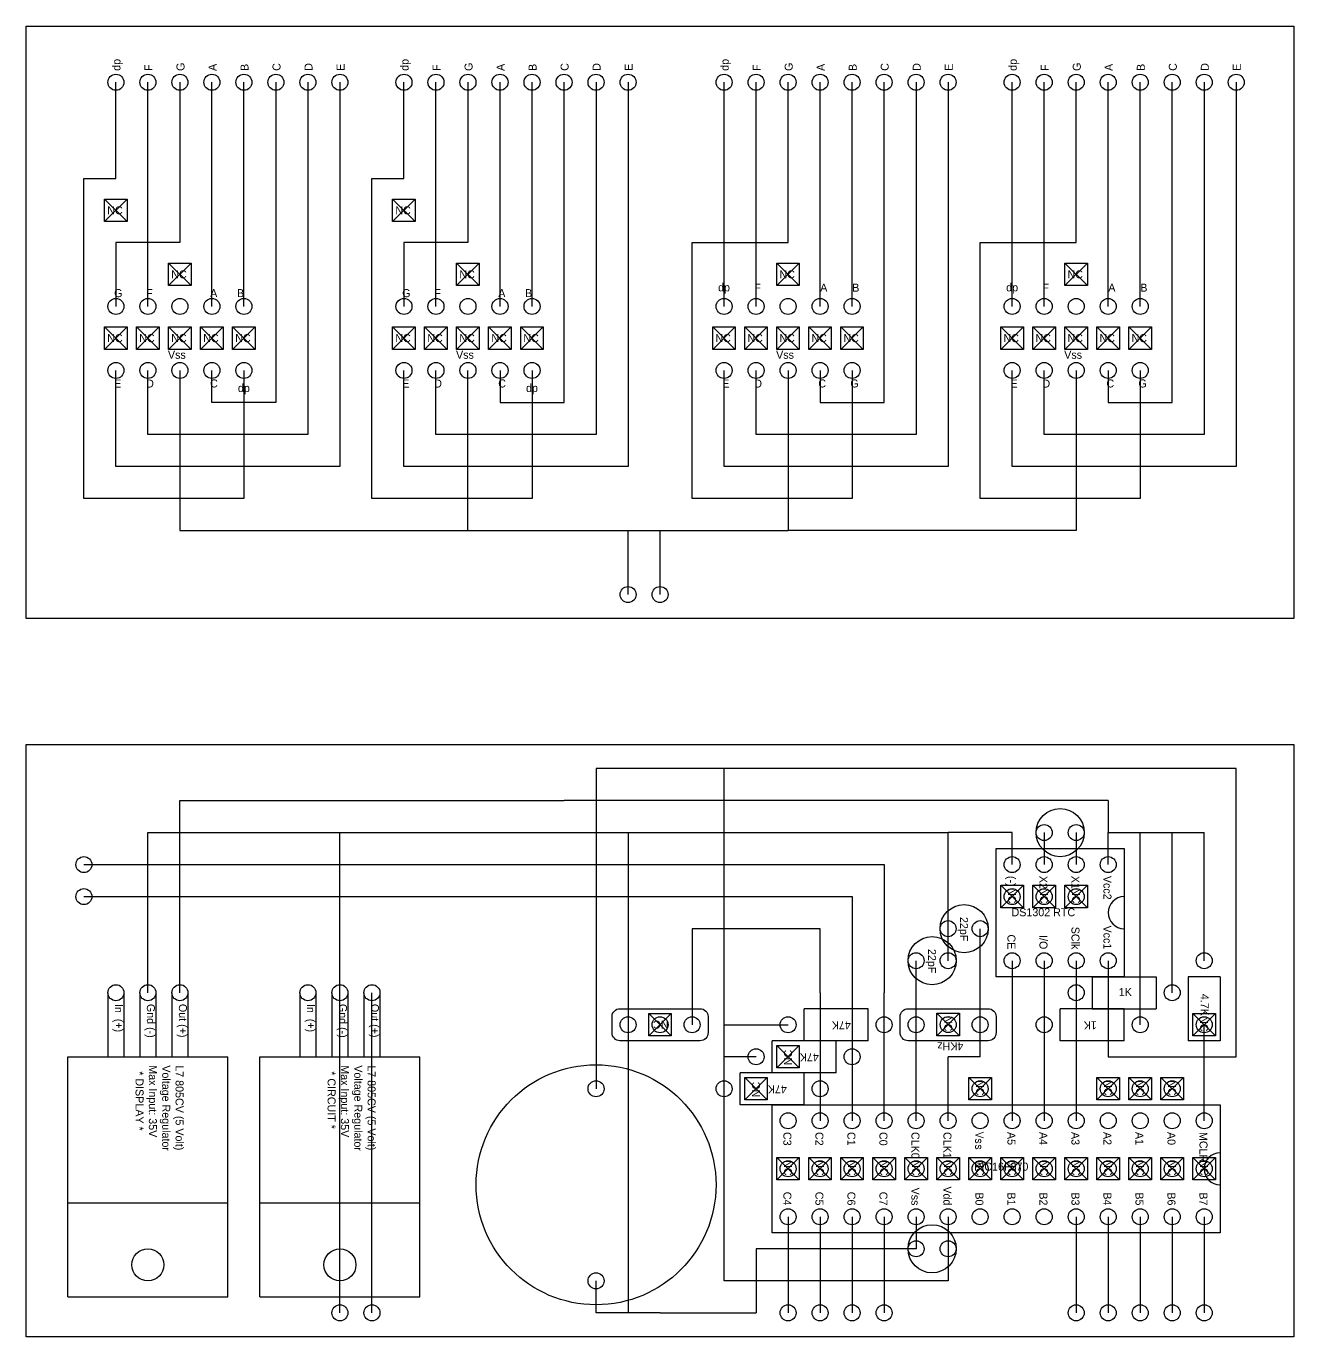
# Model space of a CAD drawing. Header units: millimetres. Extents: x 0 to 319, y 0 to 237.
# Drawn here: x 218.5 to 319.1, y 133.3 to 237.3 of the extents above; entities that cross this region are included whole.
import ezdxf

# ---------------------------------------------------------------- set-up
doc = ezdxf.new("R2010")
doc.units = ezdxf.units.MM
doc.layers.add('jump connection', color=170, linetype='Continuous')
doc.layers.add('VERO CONNECTION', color=252, linetype='Continuous')

msp = doc.modelspace()

# ---------------------------------------------------------------- linework, layer by layer
at = {"color": 3}
for points in [[(218.53, 231.11), (218.53, 237.33), (319.12, 237.33), (319.12, 190.34), (218.53, 190.34)], [(218.53, 174.12), (218.53, 180.34), (319.12, 180.34), (319.12, 133.35), (218.53, 133.35)]]:
    msp.add_lwpolyline(points, close=True, dxfattribs=at)
at = {"color": 4}
for points in [[(235.81, 210.02), (235.81, 199.86), (223.11, 199.86), (223.11, 225.26), (225.65, 225.26), (225.65, 232.88)], [(258.67, 210.02), (258.67, 199.86), (245.97, 199.86), (245.97, 225.26), (248.51, 225.26), (248.51, 232.88)], [(273.91, 215.1), (273.91, 232.88)], [(296.77, 215.1), (296.77, 232.88)], [(303.12, 161.92), (303.12, 159.38)], [(303.12, 161.92), (308.2, 161.92)], [(308.2, 161.92), (308.2, 159.38)], [(313.28, 161.92), (310.74, 161.92)], [(310.74, 161.92), (310.74, 156.84)], [(313.28, 161.92), (313.28, 156.84)], [(280.26, 156.84), (280.26, 159.38)], [(285.34, 159.38), (280.26, 159.38)], [(285.34, 156.84), (285.34, 159.38)], [(300.58, 156.84), (300.58, 159.38)], [(305.66, 159.38), (300.58, 159.38)], [(303.12, 159.38), (308.2, 159.38)], [(305.66, 156.84), (305.66, 159.38)], [(277.72, 154.3), (277.72, 156.84)], [(282.8, 156.84), (277.72, 156.84)], [(285.34, 156.84), (280.26, 156.84)], [(282.8, 154.3), (282.8, 156.84)], [(305.66, 156.84), (300.58, 156.84)], [(313.28, 156.84), (310.74, 156.84)], [(221.84, 155.57), (234.54, 155.57)], [(221.84, 136.52), (221.84, 155.57)], [(234.54, 136.52), (234.54, 155.57)], [(237.08, 155.57), (249.78, 155.57)], [(237.08, 136.52), (237.08, 155.57)], [(249.78, 136.52), (249.78, 155.57)], [(275.18, 151.76), (275.18, 154.3)], [(280.26, 154.3), (275.18, 154.3)], [(282.8, 154.3), (277.72, 154.3)], [(280.26, 151.76), (280.26, 154.3)], [(280.26, 151.76), (275.18, 151.76)], [(221.84, 143.99), (234.54, 143.99)], [(237.08, 143.99), (249.78, 143.99)], [(301.85, 142.87), (301.85, 135.25)], [(221.84, 136.52), (234.54, 136.52)], [(237.08, 136.52), (249.78, 136.52)]]:
    msp.add_lwpolyline(points, dxfattribs=at)
at = {"color": 32}
for points in [[(243.43, 232.88), (243.43, 202.4), (243.43, 202.4), (225.65, 202.4), (225.65, 202.4), (225.65, 210.02)], [(230.73, 232.88), (230.73, 220.18), (225.65, 220.18), (225.65, 215.1)], [(228.19, 215.1), (228.19, 215.1), (228.19, 215.1), (228.19, 232.88)], [(240.89, 232.88), (240.89, 232.88), (240.89, 232.88), (240.89, 204.94), (228.19, 204.94), (228.19, 210.02)], [(238.35, 232.88), (238.35, 207.48), (233.27, 207.48), (233.27, 210.02)], [(233.27, 215.1), (233.27, 232.88)], [(235.81, 215.1), (235.81, 215.1), (235.81, 215.1), (235.81, 232.88)], [(266.29, 232.88), (266.29, 202.4), (266.29, 202.4), (248.51, 202.4), (248.51, 202.4), (248.51, 210.02)], [(253.59, 232.88), (253.59, 220.18), (248.51, 220.18), (248.51, 215.1)], [(251.05, 215.1), (251.05, 215.1), (251.05, 215.1), (251.05, 232.88)], [(263.75, 232.88), (263.75, 232.88), (263.75, 232.88), (263.75, 204.94), (251.05, 204.94), (251.05, 210.02)], [(256.13, 215.1), (256.13, 232.88)], [(256.13, 210.02), (256.13, 207.48), (261.21, 207.48), (261.21, 232.88)], [(258.67, 215.1), (258.67, 215.1), (258.67, 215.1), (258.67, 232.88)], [(284.07, 210.02), (284.07, 199.86), (271.37, 199.86), (271.37, 220.18), (278.99, 220.18), (278.99, 232.88)], [(291.69, 232.88), (291.69, 232.88), (291.69, 232.88), (291.69, 202.4), (273.91, 202.4), (273.91, 210.02)], [(276.45, 215.1), (276.45, 215.1), (276.45, 215.1), (276.45, 232.88)], [(289.15, 232.88), (289.15, 232.88), (289.15, 232.88), (289.15, 204.94), (276.45, 204.94), (276.45, 210.02)], [(281.53, 215.1), (281.53, 232.88)], [(281.53, 210.02), (281.53, 207.48), (286.61, 207.48), (286.61, 232.88)], [(284.07, 215.1), (284.07, 215.1), (284.07, 215.1), (284.07, 232.88)], [(306.93, 210.02), (306.93, 199.86), (294.23, 199.86), (294.23, 220.18), (301.85, 220.18), (301.85, 232.88)], [(314.55, 232.88), (314.55, 232.88), (314.55, 232.88), (314.55, 202.4), (296.77, 202.4), (296.77, 210.02)], [(299.31, 215.1), (299.31, 215.1), (299.31, 215.1), (299.31, 232.88)], [(312.01, 232.88), (312.01, 232.88), (312.01, 232.88), (312.01, 204.94), (299.31, 204.94), (299.31, 210.02)], [(304.39, 215.1), (304.39, 232.88)], [(304.39, 210.02), (304.39, 207.48), (309.47, 207.48), (309.47, 232.88)], [(306.93, 215.1), (306.93, 215.1), (306.93, 215.1), (306.93, 232.88)], [(304.39, 142.87), (304.39, 135.25)], [(306.93, 142.87), (306.93, 135.25)], [(309.47, 142.87), (309.47, 135.25)], [(312.01, 142.87), (312.01, 135.25)]]:
    msp.add_lwpolyline(points, dxfattribs=at)
at = {"color": 3}
for points in [[(224.75, 223.62), (226.54, 223.62), (226.54, 221.83), (224.75, 221.83), (224.75, 223.62)], [(226.54, 223.62), (224.75, 221.83)], [(226.54, 221.83), (224.75, 223.62)], [(247.61, 223.62), (249.4, 223.62), (249.4, 221.83), (247.61, 221.83), (247.61, 223.62)], [(249.4, 223.62), (247.61, 221.83)], [(249.4, 221.83), (247.61, 223.62)], [(229.83, 218.54), (231.62, 218.54), (231.62, 216.75), (229.83, 216.75), (229.83, 218.54)], [(231.62, 218.54), (229.83, 216.75)], [(231.62, 216.75), (229.83, 218.54)], [(252.69, 218.54), (254.48, 218.54), (254.48, 216.75), (252.69, 216.75), (252.69, 218.54)], [(254.48, 218.54), (252.69, 216.75)], [(254.48, 216.75), (252.69, 218.54)], [(278.09, 218.54), (279.88, 218.54), (279.88, 216.75), (278.09, 216.75), (278.09, 218.54)], [(279.88, 218.54), (278.09, 216.75)], [(279.88, 216.75), (278.09, 218.54)], [(300.95, 218.54), (302.74, 218.54), (302.74, 216.75), (300.95, 216.75), (300.95, 218.54)], [(302.74, 218.54), (300.95, 216.75)], [(302.74, 216.75), (300.95, 218.54)], [(224.75, 213.48), (226.54, 213.48), (226.54, 211.68), (224.75, 211.68), (224.75, 213.48)], [(226.54, 213.48), (224.75, 211.68)], [(226.54, 211.68), (224.75, 213.48)], [(227.29, 213.48), (229.08, 213.48), (229.08, 211.68), (227.29, 211.68), (227.29, 213.48)], [(229.08, 213.48), (227.29, 211.68)], [(229.08, 211.68), (227.29, 213.48)], [(229.83, 213.48), (231.62, 213.48), (231.62, 211.68), (229.83, 211.68), (229.83, 213.48)], [(231.62, 213.48), (229.83, 211.68)], [(231.62, 211.68), (229.83, 213.48)], [(232.37, 213.48), (234.16, 213.48), (234.16, 211.68), (232.37, 211.68), (232.37, 213.48)], [(234.16, 213.48), (232.37, 211.68)], [(234.16, 211.68), (232.37, 213.48)], [(234.91, 213.48), (236.7, 213.48), (236.7, 211.68), (234.91, 211.68), (234.91, 213.48)], [(236.7, 213.48), (234.91, 211.68)], [(236.7, 211.68), (234.91, 213.48)], [(247.61, 213.48), (249.4, 213.48), (249.4, 211.68), (247.61, 211.68), (247.61, 213.48)], [(249.4, 213.48), (247.61, 211.68)], [(249.4, 211.68), (247.61, 213.48)], [(250.15, 213.48), (251.94, 213.48), (251.94, 211.68), (250.15, 211.68), (250.15, 213.48)], [(251.94, 213.48), (250.15, 211.68)], [(251.94, 211.68), (250.15, 213.48)], [(252.69, 213.48), (254.48, 213.48), (254.48, 211.68), (252.69, 211.68), (252.69, 213.48)], [(254.48, 213.48), (252.69, 211.68)], [(254.48, 211.68), (252.69, 213.48)], [(255.23, 213.48), (257.02, 213.48), (257.02, 211.68), (255.23, 211.68), (255.23, 213.48)], [(257.02, 213.48), (255.23, 211.68)], [(257.02, 211.68), (255.23, 213.48)], [(257.77, 213.48), (259.56, 213.48), (259.56, 211.68), (257.77, 211.68), (257.77, 213.48)], [(259.56, 213.48), (257.77, 211.68)], [(259.56, 211.68), (257.77, 213.48)], [(273.01, 213.48), (274.8, 213.48), (274.8, 211.68), (273.01, 211.68), (273.01, 213.48)], [(274.8, 213.48), (273.01, 211.68)], [(274.8, 211.68), (273.01, 213.48)], [(275.55, 213.48), (277.34, 213.48), (277.34, 211.68), (275.55, 211.68), (275.55, 213.48)], [(277.34, 213.48), (275.55, 211.68)], [(277.34, 211.68), (275.55, 213.48)], [(278.09, 213.48), (279.88, 213.48), (279.88, 211.68), (278.09, 211.68), (278.09, 213.48)], [(279.88, 213.48), (278.09, 211.68)], [(279.88, 211.68), (278.09, 213.48)], [(280.63, 213.48), (282.42, 213.48), (282.42, 211.68), (280.63, 211.68), (280.63, 213.48)], [(282.42, 213.48), (280.63, 211.68)], [(282.42, 211.68), (280.63, 213.48)], [(283.17, 213.48), (284.96, 213.48), (284.96, 211.68), (283.17, 211.68), (283.17, 213.48)], [(284.96, 213.48), (283.17, 211.68)], [(284.96, 211.68), (283.17, 213.48)], [(295.87, 213.48), (297.66, 213.48), (297.66, 211.68), (295.87, 211.68), (295.87, 213.48)], [(297.66, 213.48), (295.87, 211.68)], [(297.66, 211.68), (295.87, 213.48)], [(298.41, 213.48), (300.2, 213.48), (300.2, 211.68), (298.41, 211.68), (298.41, 213.48)], [(300.2, 213.48), (298.41, 211.68)], [(300.2, 211.68), (298.41, 213.48)], [(300.95, 213.48), (302.74, 213.48), (302.74, 211.68), (300.95, 211.68), (300.95, 213.48)], [(302.74, 213.48), (300.95, 211.68)], [(302.74, 211.68), (300.95, 213.48)], [(303.49, 213.48), (305.28, 213.48), (305.28, 211.68), (303.49, 211.68), (303.49, 213.48)], [(305.28, 213.48), (303.49, 211.68)], [(305.28, 211.68), (303.49, 213.48)], [(306.03, 213.48), (307.82, 213.48), (307.82, 211.68), (306.03, 211.68), (306.03, 213.48)], [(307.82, 213.48), (306.03, 211.68)], [(307.82, 211.68), (306.03, 213.48)], [(223.11, 170.81), (286.61, 170.81), (286.61, 160.65)], [(297.66, 169.17), (297.66, 167.38), (295.87, 167.38), (295.87, 169.17), (297.66, 169.17)], [(297.66, 167.38), (295.87, 169.17)], [(295.87, 167.38), (297.66, 169.17)], [(300.2, 169.17), (300.2, 167.38), (298.41, 167.38), (298.41, 169.17), (300.2, 169.17)], [(300.2, 167.38), (298.41, 169.17)], [(298.41, 167.38), (300.2, 169.17)], [(302.74, 169.17), (302.74, 167.38), (300.95, 167.38), (300.95, 169.17), (302.74, 169.17)], [(302.74, 167.38), (300.95, 169.17)], [(300.95, 167.38), (302.74, 169.17)], [(223.11, 168.27), (284.07, 168.27), (284.07, 160.65)], [(281.53, 160.65), (281.53, 165.73), (271.37, 165.73)], [(271.37, 165.73), (271.37, 158.11)], [(269.72, 157.22), (267.93, 157.22), (267.93, 159.01), (269.72, 159.01), (269.72, 157.22)], [(267.93, 157.22), (269.72, 159.01)], [(267.93, 159.01), (269.72, 157.22)], [(292.59, 159.02), (292.59, 157.23), (290.8, 157.23), (290.8, 159.02), (292.59, 159.02)], [(292.59, 157.23), (290.8, 159.02)], [(290.8, 157.23), (292.59, 159.02)], [(312.9, 159.01), (312.9, 157.22), (311.11, 157.22), (311.11, 159.01), (312.9, 159.01)], [(312.9, 157.22), (311.11, 159.01)], [(311.11, 157.22), (312.9, 159.01)], [(278.09, 154.68), (278.09, 156.47), (279.88, 156.47), (279.88, 154.68), (278.09, 154.68)], [(278.09, 156.47), (279.88, 154.68)], [(279.88, 156.47), (278.09, 154.68)], [(275.55, 152.14), (275.55, 153.93), (277.34, 153.93), (277.34, 152.14), (275.55, 152.14)], [(275.55, 153.93), (277.34, 152.14)], [(277.34, 153.93), (275.55, 152.14)], [(295.12, 153.93), (295.12, 152.14), (293.33, 152.14), (293.33, 153.93), (295.12, 153.93)], [(295.12, 152.14), (293.33, 153.93)], [(293.33, 152.14), (295.12, 153.93)], [(305.28, 153.93), (305.28, 152.14), (303.49, 152.14), (303.49, 153.93), (305.28, 153.93)], [(305.28, 152.14), (303.49, 153.93)], [(303.49, 152.14), (305.28, 153.93)], [(307.82, 153.93), (307.82, 152.14), (306.03, 152.14), (306.03, 153.93), (307.82, 153.93)], [(307.82, 152.14), (306.03, 153.93)], [(306.03, 152.14), (307.82, 153.93)], [(310.36, 153.93), (310.36, 152.14), (308.57, 152.14), (308.57, 153.93), (310.36, 153.93)], [(310.36, 152.14), (308.57, 153.93)], [(308.57, 152.14), (310.36, 153.93)], [(279.88, 147.58), (279.88, 145.79), (278.09, 145.79), (278.09, 147.58), (279.88, 147.58)], [(279.88, 145.79), (278.09, 147.58)], [(278.09, 145.79), (279.88, 147.58)], [(282.42, 147.58), (282.42, 145.79), (280.63, 145.79), (280.63, 147.58), (282.42, 147.58)], [(282.42, 145.79), (280.63, 147.58)], [(280.63, 145.79), (282.42, 147.58)], [(284.96, 147.58), (284.96, 145.79), (283.17, 145.79), (283.17, 147.58), (284.96, 147.58)], [(284.96, 145.79), (283.17, 147.58)], [(283.17, 145.79), (284.96, 147.58)], [(287.5, 147.58), (287.5, 145.79), (285.71, 145.79), (285.71, 147.58), (287.5, 147.58)], [(287.5, 145.79), (285.71, 147.58)], [(285.71, 145.79), (287.5, 147.58)], [(290.04, 147.58), (290.04, 145.79), (288.25, 145.79), (288.25, 147.58), (290.04, 147.58)], [(290.04, 145.79), (288.25, 147.58)], [(288.25, 145.79), (290.04, 147.58)], [(292.58, 147.58), (292.58, 145.79), (290.79, 145.79), (290.79, 147.58), (292.58, 147.58)], [(292.58, 145.79), (290.79, 147.58)], [(290.79, 145.79), (292.58, 147.58)], [(295.12, 147.58), (295.12, 145.79), (293.33, 145.79), (293.33, 147.58), (295.12, 147.58)], [(295.12, 145.79), (293.33, 147.58)], [(293.33, 145.79), (295.12, 147.58)], [(297.66, 147.58), (297.66, 145.79), (295.87, 145.79), (295.87, 147.58), (297.66, 147.58)], [(297.66, 145.79), (295.87, 147.58)], [(295.87, 145.79), (297.66, 147.58)], [(300.2, 147.58), (300.2, 145.79), (298.41, 145.79), (298.41, 147.58), (300.2, 147.58)], [(300.2, 145.79), (298.41, 147.58)], [(298.41, 145.79), (300.2, 147.58)], [(302.74, 147.58), (302.74, 145.79), (300.95, 145.79), (300.95, 147.58), (302.74, 147.58)], [(302.74, 145.79), (300.95, 147.58)], [(300.95, 145.79), (302.74, 147.58)], [(305.28, 147.58), (305.28, 145.79), (303.49, 145.79), (303.49, 147.58), (305.28, 147.58)], [(305.28, 145.79), (303.49, 147.58)], [(303.49, 145.79), (305.28, 147.58)], [(307.82, 147.58), (307.82, 145.79), (306.03, 145.79), (306.03, 147.58), (307.82, 147.58)], [(307.82, 145.79), (306.03, 147.58)], [(306.03, 145.79), (307.82, 147.58)], [(310.36, 147.58), (310.36, 145.79), (308.57, 145.79), (308.57, 147.58), (310.36, 147.58)], [(310.36, 145.79), (308.57, 147.58)], [(308.57, 145.79), (310.36, 147.58)], [(312.9, 147.58), (312.9, 145.79), (311.11, 145.79), (311.11, 147.58), (312.9, 147.58)], [(312.9, 145.79), (311.11, 147.58)], [(311.11, 145.79), (312.9, 147.58)]]:
    msp.add_lwpolyline(points, dxfattribs=at)
at = {"color": 5}
for points in [[(230.73, 210.02), (230.73, 197.32), (256.13, 197.32)], [(253.59, 197.32), (253.59, 210.02)], [(278.99, 210.02), (278.99, 197.32)], [(301.85, 210.02), (301.85, 197.32), (278.99, 197.32)], [(256.13, 197.32), (278.99, 197.32)], [(266.29, 192.24), (266.29, 197.32)], [(268.83, 192.24), (268.83, 197.32)], [(289.15, 142.87), (289.15, 140.33)]]:
    msp.add_lwpolyline(points, dxfattribs=at)
at = {"color": 4}
for points in [[(305.66, 172.08), (305.66, 161.92), (295.5, 161.92), (295.5, 172.08)], [(313.28, 151.76), (313.28, 141.6), (277.72, 141.6), (277.72, 151.76)]]:
    msp.add_lwpolyline(points, close=True, dxfattribs=at)
at = {"color": 2}
for points in [[(296.77, 163.19), (296.77, 150.49)], [(299.31, 163.19), (299.31, 150.49)], [(301.85, 163.19), (301.85, 150.49)], [(278.99, 142.87), (278.99, 135.25)], [(281.53, 142.87), (281.53, 135.25)], [(284.07, 142.87), (284.07, 135.25)], [(286.61, 142.87), (286.61, 135.25)]]:
    msp.add_lwpolyline(points, dxfattribs=at)
at = {"color": 1}
for points in [[(225.01, 160.65), (225.01, 155.57)], [(226.28, 160.65), (226.28, 155.57)], [(227.55, 160.65), (227.55, 155.57)], [(228.82, 160.65), (228.82, 155.57)], [(230.09, 160.65), (230.09, 155.57)], [(231.36, 160.65), (231.36, 155.57)], [(240.25, 160.65), (240.25, 155.57)], [(241.52, 160.65), (241.52, 155.57)], [(242.79, 160.65), (242.79, 155.57)], [(244.06, 160.65), (244.06, 155.57)], [(245.33, 160.65), (245.33, 155.57)], [(245.97, 135.25), (245.97, 160.65)], [(246.6, 160.65), (246.6, 155.57)]]:
    msp.add_lwpolyline(points, dxfattribs=at)
at = {"color": 4}
msp.add_lwpolyline([(288.51, 159.38), (294.86, 159.38, -0.414214), (295.5, 158.75), (295.5, 157.48, -0.414214), (294.86, 156.84), (288.51, 156.84, -0.414214), (287.88, 157.48), (287.88, 158.75, -0.414214)], format="xyb", close=True, dxfattribs=at)
at = {"color": 6}
for centre in [(225.65, 232.88), (228.19, 232.88), (230.73, 232.88), (233.27, 232.88), (235.81, 232.88), (238.35, 232.88), (240.89, 232.88), (243.43, 232.88), (248.51, 232.88), (251.05, 232.88), (253.59, 232.88), (256.13, 232.88), (258.67, 232.88), (261.21, 232.88), (263.75, 232.88), (266.29, 232.88), (273.91, 232.88), (276.45, 232.88), (278.99, 232.88), (281.53, 232.88), (284.07, 232.88), (286.61, 232.88), (289.15, 232.88), (291.69, 232.88), (296.77, 232.88), (299.31, 232.88), (301.85, 232.88), (304.39, 232.88), (306.93, 232.88), (309.47, 232.88), (312.01, 232.88), (314.55, 232.88), (266.29, 192.24), (268.83, 192.24)]:
    msp.add_circle(centre, 0.635, dxfattribs=at)
at = {"color": 1}
for centre in [(225.65, 215.1), (228.19, 215.1), (230.73, 215.1), (233.27, 215.1), (235.81, 215.1), (248.51, 215.1), (251.05, 215.1), (253.59, 215.1), (256.13, 215.1), (258.67, 215.1), (273.91, 215.1), (276.45, 215.1), (278.99, 215.1), (281.53, 215.1), (284.07, 215.1), (296.77, 215.1), (299.31, 215.1), (301.85, 215.1), (304.39, 215.1), (306.93, 215.1), (225.65, 210.02), (228.19, 210.02), (230.73, 210.02), (233.27, 210.02), (235.81, 210.02), (248.51, 210.02), (251.05, 210.02), (253.59, 210.02), (256.13, 210.02), (258.67, 210.02), (273.91, 210.02), (276.45, 210.02), (278.99, 210.02), (281.53, 210.02), (284.07, 210.02), (296.77, 210.02), (299.31, 210.02), (301.85, 210.02), (304.39, 210.02), (306.93, 210.02), (299.31, 173.35), (301.85, 173.35), (223.11, 170.81), (296.77, 170.81), (299.31, 170.81), (301.85, 170.81), (304.39, 170.81), (223.11, 168.27), (296.77, 168.27), (299.31, 168.27), (301.85, 168.27), (291.69, 165.73), (294.23, 165.73), (289.15, 163.19), (291.69, 163.19), (296.77, 163.19), (299.31, 163.19), (301.85, 163.19), (304.39, 163.19), (312.01, 163.19), (225.65, 160.65), (228.19, 160.65), (230.73, 160.65), (240.89, 160.65), (243.43, 160.65), (245.97, 160.65), (301.85, 160.65), (309.47, 160.65), (266.29, 158.11), (268.83, 158.11), (268.83, 158.11), (271.37, 158.11), (278.99, 158.11), (286.61, 158.11), (289.15, 158.11), (291.7, 158.12), (294.23, 158.11), (299.31, 158.11), (306.93, 158.11), (312.01, 158.11), (312.01, 158.11), (276.45, 155.57), (284.07, 155.57), (263.75, 153.03), (273.91, 153.03), (281.53, 153.03), (294.23, 153.03), (304.39, 153.03), (306.93, 153.03), (309.47, 153.03), (278.99, 150.49), (281.53, 150.49), (284.07, 150.49), (286.61, 150.49), (289.15, 150.49), (291.69, 150.49), (294.23, 150.49), (296.77, 150.49), (299.31, 150.49), (301.85, 150.49), (304.39, 150.49), (306.93, 150.49), (309.47, 150.49), (312.01, 150.49), (278.99, 146.68), (281.53, 146.68), (284.07, 146.68), (286.61, 146.68), (289.15, 146.68), (291.69, 146.68), (294.23, 146.68), (296.77, 146.68), (299.31, 146.68), (301.85, 146.68), (304.39, 146.68), (306.93, 146.68), (309.47, 146.68), (312.01, 146.68), (278.99, 142.87), (281.53, 142.87), (284.07, 142.87), (286.61, 142.87), (289.15, 142.87), (291.69, 142.87), (294.23, 142.87), (296.77, 142.87), (299.31, 142.87), (301.85, 142.87), (304.39, 142.87), (306.93, 142.87), (309.47, 142.87), (312.01, 142.87), (289.15, 140.33), (291.69, 140.33), (263.75, 137.79), (243.43, 135.25), (245.97, 135.25), (278.99, 135.25), (281.53, 135.25), (284.07, 135.25), (286.61, 135.25), (301.85, 135.25), (304.39, 135.25), (306.93, 135.25), (309.47, 135.25), (312.01, 135.25)]:
    msp.add_circle(centre, 0.635, dxfattribs=at)
at = {"color": 4}
for centre, radius in [((300.58, 173.35), 1.91), ((292.96, 165.73), 1.91), ((290.42, 163.19), 1.91), ((290.42, 140.33), 1.91), ((228.19, 139.06), 1.27), ((243.43, 139.06), 1.27)]:
    msp.add_circle(centre, radius, dxfattribs=at)
at = {"color": 3}
msp.add_circle((263.75, 145.41), 9.52, dxfattribs=at)
at = {"color": 4}
for centre in [(305.66, 167), (313.28, 146.68)]:
    msp.add_arc(centre, 1.27, 90, 270, dxfattribs=at)
at = {"color": 1}
for p in [(297.4, 150.49), (303.75, 150.49)]:
    msp.add_point(p, dxfattribs=at)
at = {"layer": 'jump connection', "color": 1}
for p, q in [((273.91, 137.79), (273.91, 178.43)), ((304.39, 175.89), (304.39, 173.35)), ((304.39, 173.35), (306.93, 173.35)), ((304.39, 170.81), (304.39, 173.35)), ((306.93, 173.35), (312.01, 173.35)), ((309.47, 160.65), (309.47, 173.35)), ((273.91, 158.11), (278.99, 158.11)), ((312.01, 150.49), (312.01, 158.11)), ((276.45, 155.57), (273.91, 155.57)), ((291.69, 142.87), (291.69, 137.79))]:
    msp.add_line(p, q, dxfattribs=at)
at = {"layer": 'jump connection', "color": 5}
for p, q in [((228.19, 173.35), (291.69, 173.35)), ((228.19, 160.65), (228.19, 173.35)), ((296.77, 173.35), (291.69, 173.35)), ((296.77, 170.81), (296.77, 173.35)), ((228.19, 160.65), (228.19, 160.65))]:
    msp.add_line(p, q, dxfattribs=at)
at = {"layer": 'jump connection', "color": 3}
for p, q in [((299.31, 173.35), (299.31, 170.81)), ((301.85, 173.35), (301.85, 170.81)), ((281.53, 160.65), (281.53, 150.49)), ((284.07, 160.65), (284.07, 150.49)), ((286.61, 150.49), (286.61, 160.65))]:
    msp.add_line(p, q, dxfattribs=at)
at = {"layer": 'jump connection', "color": 6}
msp.add_line((294.23, 155.57), (291.69, 155.57), dxfattribs=at)
msp.add_lwpolyline([(304.39, 163.19), (304.39, 155.57), (314.55, 155.57), (314.55, 178.43), (263.75, 178.43), (263.75, 153.03)], dxfattribs=at)
at = {"layer": 'jump connection', "color": 1}
for points in [[(230.73, 160.65), (230.73, 175.89), (261.21, 175.89)], [(304.39, 175.89), (261.21, 175.89)], [(306.93, 158.11), (306.93, 173.35)], [(312.01, 163.19), (312.01, 173.35)], [(291.69, 137.79), (273.91, 137.79)]]:
    msp.add_lwpolyline(points, dxfattribs=at)
at = {"layer": 'jump connection', "color": 5}
for points in [[(243.43, 135.25), (243.43, 173.35)], [(266.29, 173.35), (266.29, 135.25)], [(289.15, 140.33), (276.45, 140.33)], [(276.45, 140.33), (276.45, 135.25)], [(263.75, 135.25), (263.75, 137.79)], [(268.83, 135.25), (263.75, 135.25)], [(268.83, 135.25), (276.45, 135.25)]]:
    msp.add_lwpolyline(points, dxfattribs=at)
at = {"layer": 'VERO CONNECTION', "color": 5}
msp.add_line((291.69, 163.19), (291.69, 173.35), dxfattribs=at)
at = {"layer": 'VERO CONNECTION', "color": 6}
for p, q in [((294.23, 155.57), (294.23, 165.73)), ((291.69, 150.49), (291.69, 155.57))]:
    msp.add_line(p, q, dxfattribs=at)
at = {"layer": 'VERO CONNECTION', "color": 2}
msp.add_line((289.15, 150.49), (289.15, 163.19), dxfattribs=at)
at = {"layer": 'VERO CONNECTION', "color": 5}
msp.add_lwpolyline([(265.65, 156.84, -0.414214), (265.02, 157.48), (265.02, 158.75, -0.414214), (265.65, 159.38), (272, 159.38, -0.414214), (272.64, 158.75), (272.64, 157.48, -0.414214), (272, 156.84)], format="xyb", close=True, dxfattribs=at)

# ---------------------------------------------------------------- texts
at = {"color": 4, "char_height": 0.635}
for s, insert, width, attachment_point, rotation in [('dp', (225.38, 233.79), 7.3862, 1, 90), ('F', (227.92, 233.78), 7.3862, 1, 90), ('G', (230.46, 233.78), 7.3862, 1, 90), ('A', (233, 233.78), 7.3862, 1, 90), ('B', (235.54, 233.78), 7.3862, 1, 90), ('C', (238.08, 233.79), 7.3862, 1, 90), ('D', (240.62, 233.79), 7.3862, 1, 90), ('E', (243.16, 233.79), 7.3862, 1, 90), ('dp', (248.24, 233.79), 7.3862, 1, 90), ('F', (250.78, 233.78), 7.3862, 1, 90), ('G', (253.32, 233.78), 7.3862, 1, 90), ('A', (255.86, 233.78), 7.3862, 1, 90), ('B', (258.4, 233.78), 7.3862, 1, 90), ('C', (260.94, 233.79), 7.3862, 1, 90), ('D', (263.48, 233.79), 7.3862, 1, 90), ('E', (266.02, 233.79), 7.3862, 1, 90), ('dp', (273.64, 233.79), 7.3862, 1, 90), ('F', (276.18, 233.78), 7.3862, 1, 90), ('G', (278.72, 233.78), 7.3862, 1, 90), ('A', (281.26, 233.78), 7.3862, 1, 90), ('B', (283.8, 233.78), 7.3862, 1, 90), ('C', (286.34, 233.79), 7.3862, 1, 90), ('D', (288.88, 233.79), 7.3862, 1, 90), ('E', (291.42, 233.79), 7.3862, 1, 90), ('dp', (296.5, 233.79), 7.3862, 1, 90), ('F', (299.04, 233.78), 7.3862, 1, 90), ('G', (301.58, 233.78), 7.3862, 1, 90), ('A', (304.12, 233.78), 7.3862, 1, 90), ('B', (306.66, 233.78), 7.3862, 1, 90), ('C', (309.2, 233.79), 7.3862, 1, 90), ('D', (311.74, 233.79), 7.3862, 1, 90), ('E', (314.28, 233.79), 7.3862, 1, 90), ('dp', (274.38, 216.97), 3.0365, 7, 180), ('dp', (297.24, 216.97), 3.0365, 7, 180), ('dp', (236.28, 208.16), 3.0365, 1, 180), ('dp', (259.14, 208.16), 3.0365, 1, 180), ('(-)', (297.03, 169.92), 7.3862, 1, 270), ('X2', (299.57, 169.92), 7.3862, 1, 270), ('X1', (302.11, 169.92), 7.3862, 1, 270), ('Vcc2', (304.65, 169.92), 7.3862, 1, 270), ('NC', (297.08, 167.73), 7.3862, 3, 270), ('NC', (299.62, 167.73), 7.3862, 3, 270), ('NC', (302.16, 167.73), 7.3862, 3, 270), ('22pF', (293.27, 166.66), 3.0365, 1, 270), ('SClk', (302.11, 164.09), 7.3862, 3, 270), ('Vcc1', (304.65, 164.09), 7.3862, 3, 270), ('CE', (297.03, 164.09), 7.3862, 3, 270), ('I/O', (299.57, 164.09), 7.3862, 3, 270), ('22pF', (290.73, 164.12), 3.0365, 1, 270), ('4.7K', (312.37, 160.56), 3.0365, 1, 270), ('In  (+)', (225.38, 159.76), 7.3862, 7, 270), ('Gnd (-)', (227.92, 159.76), 7.3862, 7, 270), ('Out (+)', (230.46, 159.76), 7.3862, 7, 270), ('In  (+)', (240.62, 159.76), 7.3862, 7, 270), ('Gnd (-)', (243.16, 159.76), 7.3862, 7, 270), ('Out (+)', (245.7, 159.76), 7.3862, 7, 270), ('NC', (268.28, 157.8), 7.3862, 3, 180), ('47K', (283.97, 157.75), 3.0365, 1, 180), ('NC', (292.01, 157.58), 7.3862, 3, 270), ('1K', (303.48, 157.75), 3.0365, 1, 180), ('NC', (312.32, 157.57), 7.3862, 3, 270), ('NC', (278.67, 156.12), 7.3862, 3, 90), ('4KHz', (292.9, 156.09), 3.0365, 1, 180), ('47K', (281.43, 155.21), 3.0365, 1, 180), ('L7 805CV (5 Volt)\\PVoltage Regulator\\PMax Input: 35V\\P  * DISPLAY *', (227.2, 154.89), 14.2666, 7, 270), ('L7 805CV (5 Volt)\\PVoltage Regulator\\PMax Input: 35V\\P  * CIRCUIT *', (242.44, 154.89), 14.2666, 7, 270), ('NC', (276.13, 153.58), 7.3862, 3, 90), ('47K', (278.89, 152.67), 3.0365, 1, 180), ('NC', (294.54, 152.49), 7.3862, 3, 270), ('NC', (304.7, 152.49), 7.3862, 3, 270), ('NC', (307.24, 152.49), 7.3862, 3, 270), ('NC', (309.78, 152.49), 7.3862, 3, 270), ('C3', (279.25, 149.6), 7.3862, 1, 270), ('C2', (281.79, 149.6), 7.3862, 1, 270), ('C1', (284.33, 149.6), 7.3862, 1, 270), ('C0', (286.87, 149.6), 7.3862, 1, 270), ('CLK0', (289.41, 149.6), 7.3862, 1, 270), ('CLK1', (291.95, 149.6), 7.3862, 1, 270), ('{\\Ftxt.shx|c1;Vss}', (294.49, 149.6), 7.3862, 1, 270), ('A5', (297.03, 149.6), 7.3862, 1, 270), ('A4', (299.57, 149.6), 7.3862, 1, 270), ('A3', (302.11, 149.6), 7.3862, 1, 270), ('A2', (304.65, 149.6), 7.3862, 1, 270), ('A1', (307.19, 149.6), 7.3862, 1, 270), ('A0', (309.73, 149.6), 7.3862, 1, 270), ('MCLR', (312.27, 149.6), 7.3862, 1, 270), ('NC', (279.3, 146.14), 7.3862, 3, 270), ('NC', (281.84, 146.14), 7.3862, 3, 270), ('NC', (284.38, 146.14), 7.3862, 3, 270), ('NC', (286.92, 146.14), 7.3862, 3, 270), ('NC', (289.46, 146.14), 7.3862, 3, 270), ('NC', (292, 146.14), 7.3862, 3, 270), ('NC', (294.54, 146.14), 7.3862, 3, 270), ('NC', (297.08, 146.14), 7.3862, 3, 270), ('NC', (299.62, 146.14), 7.3862, 3, 270), ('NC', (302.16, 146.14), 7.3862, 3, 270), ('NC', (304.7, 146.14), 7.3862, 3, 270), ('NC', (307.24, 146.14), 7.3862, 3, 270), ('NC', (309.78, 146.14), 7.3862, 3, 270), ('NC', (312.32, 146.14), 7.3862, 3, 270), ('C4', (279.25, 143.77), 7.3862, 3, 270), ('C5', (281.79, 143.77), 7.3862, 3, 270), ('C6', (284.33, 143.77), 7.3862, 3, 270), ('C7', (286.87, 143.77), 7.3862, 3, 270), ('Vss', (289.41, 143.77), 7.3862, 3, 270), ('Vdd', (291.95, 143.77), 7.3862, 3, 270), ('B0', (294.49, 143.77), 7.3862, 3, 270), ('B1', (297.03, 143.77), 7.3862, 3, 270), ('B2', (299.57, 143.77), 7.3862, 3, 270), ('B3', (302.11, 143.77), 7.3862, 3, 270), ('B4', (304.65, 143.77), 7.3862, 3, 270), ('B5', (307.19, 143.77), 7.3862, 3, 270), ('B6', (309.73, 143.77), 7.3862, 3, 270), ('B7', (312.27, 143.77), 7.3862, 3, 270)]:
    msp.add_mtext(s, dxfattribs=dict(at, insert=insert, width=width, attachment_point=attachment_point, rotation=rotation))
for s, insert, width, attachment_point in [('NC', (226.19, 223.04), 7.3862, 3), ('NC', (249.05, 223.04), 7.3862, 3), ('NC', (231.27, 217.96), 7.3862, 3), ('NC', (254.13, 217.96), 7.3862, 3), ('NC', (279.53, 217.96), 7.3862, 3), ('NC', (302.39, 217.96), 7.3862, 3), ('G', (225.51, 216.47), 3.0365, 1), ('F', (228.05, 216.47), 3.0365, 1), ('A', (233.13, 216.47), 3.0365, 1), ('B', (235.26, 216.47), 3.0365, 1), ('G', (248.37, 216.47), 3.0365, 1), ('F', (250.91, 216.47), 3.0365, 1), ('A', (255.99, 216.47), 3.0365, 1), ('B', (258.12, 216.47), 3.0365, 1), ('F', (276.31, 216.27), 3.0365, 7), ('A', (281.54, 216.27), 3.0365, 7), ('B', (284.08, 216.27), 3.0365, 7), ('F', (299.17, 216.27), 3.0365, 7), ('A', (304.4, 216.27), 3.0365, 7), ('B', (306.94, 216.27), 3.0365, 7), ('NC', (226.19, 212.9), 7.3862, 3), ('NC', (228.73, 212.9), 7.3862, 3), ('NC', (231.27, 212.9), 7.3862, 3), ('NC', (233.81, 212.9), 7.3862, 3), ('NC', (236.35, 212.9), 7.3862, 3), ('NC', (249.05, 212.9), 7.3862, 3), ('NC', (251.59, 212.9), 7.3862, 3), ('NC', (254.13, 212.9), 7.3862, 3), ('NC', (256.67, 212.9), 7.3862, 3), ('NC', (259.21, 212.9), 7.3862, 3), ('NC', (274.45, 212.9), 7.3862, 3), ('NC', (276.99, 212.9), 7.3862, 3), ('NC', (279.53, 212.9), 7.3862, 3), ('NC', (282.07, 212.9), 7.3862, 3), ('NC', (284.61, 212.9), 7.3862, 3), ('NC', (297.31, 212.9), 7.3862, 3), ('NC', (299.85, 212.9), 7.3862, 3), ('NC', (302.39, 212.9), 7.3862, 3), ('NC', (304.93, 212.9), 7.3862, 3), ('NC', (307.47, 212.9), 7.3862, 3), ('Vss', (229.78, 211.58), 3.0365, 1), ('Vss', (252.64, 211.58), 3.0365, 1), ('Vss', (278.04, 211.58), 3.0365, 1), ('Vss', (300.9, 211.58), 3.0365, 1), ('E', (225.51, 208.66), 3.0365, 7), ('D', (228.05, 208.66), 3.0365, 7), ('C', (233.13, 208.66), 3.0365, 7), ('E', (248.37, 208.66), 3.0365, 7), ('D', (250.91, 208.66), 3.0365, 7), ('C', (255.99, 208.66), 3.0365, 7), ('E', (273.77, 208.66), 3.0365, 7), ('D', (276.31, 208.66), 3.0365, 7), ('C', (281.39, 208.66), 3.0365, 7), ('G', (283.93, 208.66), 3.0365, 7), ('E', (296.63, 208.66), 3.0365, 7), ('D', (299.17, 208.66), 3.0365, 7), ('C', (304.25, 208.66), 3.0365, 7), ('G', (306.79, 208.66), 3.0365, 7), ('DS1302 RTC', (296.72, 167.35), 14.2666, 1), ('1K', (305.23, 161.02), 3.0365, 1), ('PIC16F870', (293.76, 147.17), 8.1312, 1)]:
    msp.add_mtext(s, dxfattribs=dict(at, insert=insert, width=width, attachment_point=attachment_point))

doc.saveas('drawing.dxf')
